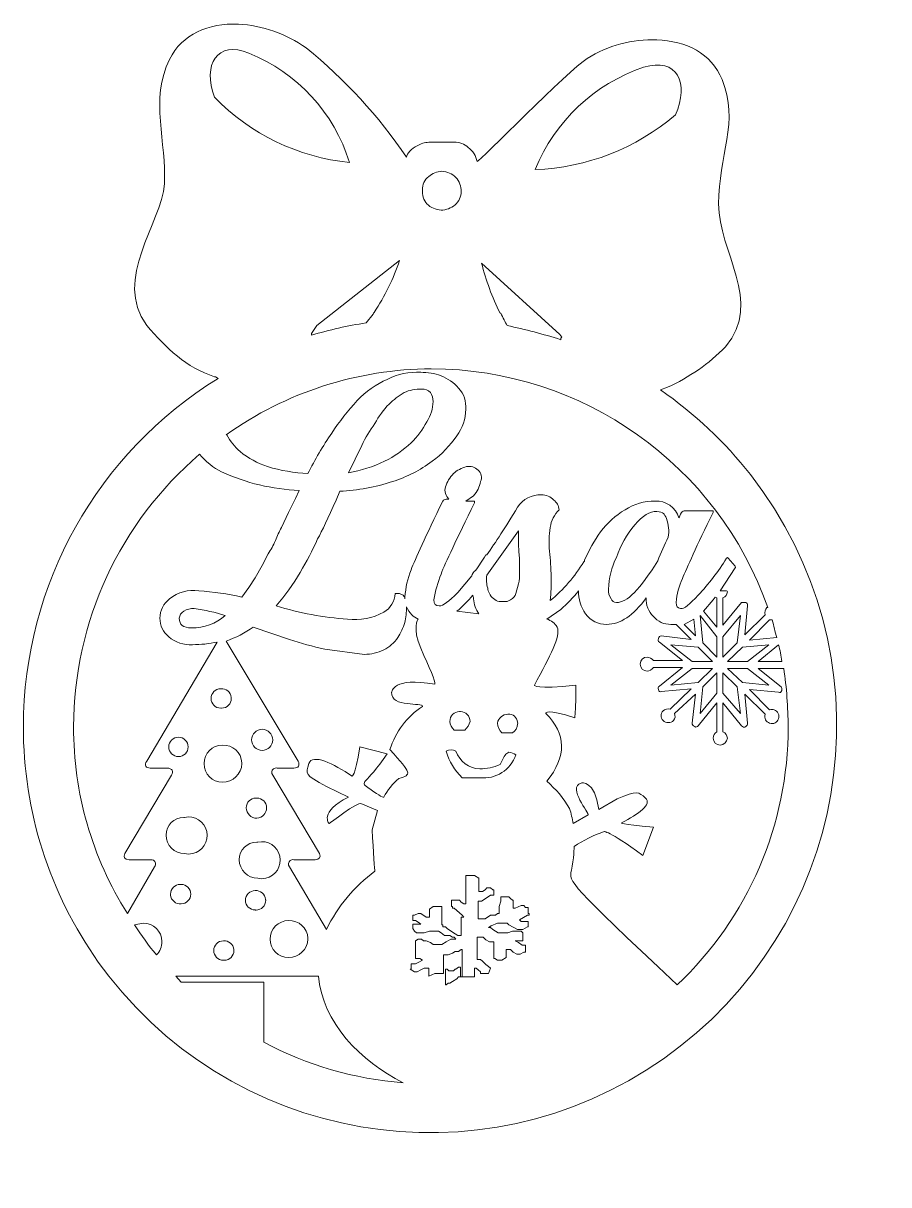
# Model space of a CAD drawing. Header units: millimetres. Extents: x 0 to 34.7, y -2 to 44.4.
import ezdxf

# ---------------------------------------------------------------- set-up
doc = ezdxf.new("R2010")
doc.units = ezdxf.units.MM
doc.header["$MEASUREMENT"] = 0
doc.layers.add('Layer 1', color=7, linetype='Continuous')

# ---------------------------------------------------------------- blocks, each defined once
blk = doc.blocks.new('block 4')
at = {"layer": 'Layer 1', "lineweight": 0}
for points in [[(27.764, 21.449), (27.764, 20.285), (27.234, 20.92), (27.622, 21.378), (27.693, 21.484), (27.764, 21.449)], [(26.846, 20.602), (26.917, 19.932), (26.458, 20.391), (26.458, 20.391), (26.846, 20.602)], [(27.199, 19.65), (27.093, 20.743), (27.764, 19.897), (27.764, 19.085), (27.199, 19.65)], [(28.011, 19.085), (28.011, 19.897), (28.716, 20.743), (28.575, 19.65), (28.011, 19.085)], [(27.023, 19.473), (27.587, 18.909), (26.776, 18.909), (25.929, 19.579), (27.023, 19.473)], [(28.187, 18.909), (28.787, 19.473), (29.845, 19.579), (28.998, 18.909), (28.187, 18.909)], [(27.587, 18.627), (27.023, 18.062), (25.929, 17.956), (26.776, 18.627), (27.587, 18.627)], [(28.187, 18.627), (28.998, 18.627), (29.845, 17.956), (28.787, 18.062), (28.187, 18.627)], [(27.199, 17.886), (27.764, 18.45), (27.764, 17.639), (27.093, 16.827), (27.199, 17.886)], [(28.716, 16.827), (28.011, 17.639), (28.011, 18.45), (28.575, 17.886), (28.716, 16.827)], [(20.249, 8.819), (20.249, 8.749), (20.179, 8.749), (19.861, 8.572), (19.861, 8.572), (19.932, 8.502), (20.214, 8.502), (20.214, 8.29), (20.179, 8.29), (20.002, 8.184), (19.791, 8.184), (19.438, 8.361), (19.367, 8.431), (18.979, 8.431), (18.732, 8.326), (18.627, 8.255), (18.697, 8.255), (18.803, 8.184), (18.909, 8.114), (19.015, 8.043), (19.403, 8.043), (19.579, 8.114), (19.932, 8.114), (20.002, 8.043), (20.002, 7.726), (19.685, 7.726), (19.826, 7.655), (19.967, 7.549), (20.108, 7.549), (20.108, 7.267), (20.038, 7.267), (19.897, 7.197), (19.756, 7.197), (19.614, 7.267), (19.509, 7.373), (19.332, 7.373), (19.332, 7.056), (19.332, 7.056), (19.156, 6.95), (18.979, 6.95), (18.874, 7.02), (18.838, 7.02), (18.838, 7.691), (18.662, 7.691), (18.521, 7.761), (18.415, 7.867), (18.168, 7.867), (18.168, 6.985), (18.309, 6.985), (18.38, 6.914), (18.521, 6.773), (18.627, 6.703), (18.697, 6.632), (18.697, 6.632), (18.627, 6.421), (18.309, 6.421), (18.309, 6.491), (18.203, 6.562), (18.133, 6.632), (18.062, 6.632), (18.062, 6.279), (17.498, 6.279), (17.498, 6.667), (17.427, 6.667), (17.321, 6.597), (17.286, 6.597), (17.216, 6.526), (17.039, 6.526), (16.969, 6.597), (16.898, 6.597), (16.898, 5.962), (16.933, 5.962), (17.004, 6.032), (17.074, 6.032), (17.18, 6.103), (17.357, 6.209), (17.427, 6.279), (17.568, 6.279), (17.568, 7.373), (17.533, 7.373), (17.427, 7.302), (17.286, 7.302), (17.18, 7.232), (17.004, 7.161), (16.827, 7.161), (16.827, 6.421), (16.475, 6.421), (16.228, 6.315), (16.228, 6.315), (16.228, 6.632), (16.051, 6.632), (15.91, 6.562), (15.769, 6.491), (15.663, 6.491), (15.487, 6.597), (15.522, 6.597), (15.522, 6.809), (15.699, 6.809), (15.84, 6.879), (15.981, 6.95), (15.981, 6.95), (15.875, 7.02), (15.699, 7.02), (15.699, 7.726), (15.804, 7.796), (15.946, 7.796), (16.016, 7.726), (16.122, 7.726), (16.298, 7.655), (16.404, 7.585), (16.757, 7.585), (16.933, 7.691), (17.11, 7.796), (17.321, 7.796), (17.251, 7.867), (17.18, 7.867), (17.074, 7.937), (16.863, 7.937), (16.722, 8.043), (16.616, 8.114), (16.263, 8.114), (16.051, 8.043), (15.734, 8.043), (15.663, 8.114), (15.593, 8.22), (15.593, 8.396), (15.91, 8.396), (15.804, 8.467), (15.699, 8.537), (15.593, 8.537), (15.593, 8.749), (15.663, 8.749), (15.804, 8.819), (15.91, 8.819), (16.122, 8.678), (16.263, 8.678), (16.263, 8.996), (16.263, 8.996), (16.404, 9.102), (16.757, 9.102), (16.757, 8.361), (16.792, 8.361), (16.792, 8.29), (16.898, 8.29), (16.969, 8.22), (17.18, 8.079), (17.286, 8.008), (17.392, 7.937), (17.533, 7.937), (17.533, 8.678), (17.639, 8.678), (17.568, 8.749), (17.251, 9.031), (17.18, 9.031), (17.18, 9.102), (17.145, 9.102), (17.145, 9.349), (17.462, 9.349), (17.533, 9.278), (17.639, 9.207), (17.709, 9.207), (17.709, 10.266), (17.709, 10.266), (17.709, 10.336), (18.062, 10.336), (18.239, 10.231), (18.239, 10.231), (18.239, 9.701), (18.38, 9.701), (18.486, 9.772), (18.556, 9.842), (18.697, 9.842), (18.803, 9.772), (18.838, 9.772), (18.838, 9.56), (18.697, 9.56), (18.45, 9.384), (18.344, 9.313), (18.203, 9.313), (18.203, 8.608), (18.486, 8.608), (18.697, 8.749), (18.909, 8.749), (18.979, 8.819), (19.05, 8.819), (19.05, 9.102), (19.121, 9.313), (19.121, 9.49), (19.438, 9.49), (19.509, 9.419), (19.579, 9.349), (19.614, 9.349), (19.614, 9.031), (19.685, 9.031), (19.932, 9.137), (20.038, 9.137), (20.108, 9.066), (20.214, 9.066), (20.214, 8.996), (20.214, 8.996), (20.214, 8.819), (20.249, 8.819)]]:
    blk.add_lwpolyline(points, dxfattribs=at)
for points, knots in [([(25.506, 29.774), (25.506, 29.774), (25.788, 29.88), (25.788, 29.88), (25.788, 29.88), (25.788, 29.88), (25.788, 29.88), (26.658, 30.272), (27.448, 30.822), (28.116, 31.503), (29.633, 33.302), (27.834, 35.313), (27.834, 37.218), (27.834, 39.123), (28.681, 40.534), (27.975, 42.192), (27.552, 43.251), (26.529, 43.744), (25.365, 43.78), (24.382, 43.82), (23.411, 43.562), (22.578, 43.039), (21.837, 42.58), (18.239, 38.911), (18.168, 38.911), (18.129, 39.138), (18.002, 39.341), (17.815, 39.476), (17.661, 39.616), (17.459, 39.692), (17.251, 39.687), (17.251, 39.687), (16.228, 39.687), (16.228, 39.687), (16.066, 39.679), (15.908, 39.63), (15.769, 39.546), (15.557, 39.441), (15.346, 39.229), (15.346, 39.088), (14.222, 40.731), (12.868, 42.205), (11.324, 43.462), (10.526, 44.028), (9.585, 44.358), (8.608, 44.415), (7.408, 44.45), (6.35, 44.027), (5.856, 43.004), (5.045, 41.416), (5.75, 39.652), (5.644, 38.029), (5.539, 36.407), (3.563, 34.255), (4.939, 32.35), (5.715, 31.468), (6.526, 30.656), (7.655, 30.304), (7.655, 30.304), (7.691, 30.304), (7.691, 30.304), (7.691, 30.304), (7.796, 30.233), (7.796, 30.233), (2.955, 27.257), (0.003, 21.982), (0, 16.298), (-0.007, 12.923), (1.042, 9.63), (2.999, 6.879), (2.999, 6.879), (3.422, 6.315), (3.422, 6.315), (8.964, -0.779), (19.206, -2.036), (26.299, 3.505), (33.393, 9.047), (34.651, 19.289), (29.109, 26.383), (28.088, 27.69), (26.872, 28.834), (25.506, 29.774)], [0, 0, 0, 0, 1, 1, 1, 2, 2, 2, 3, 3, 3, 4, 4, 4, 5, 5, 5, 6, 6, 6, 7, 7, 7, 8, 8, 8, 9, 9, 9, 10, 10, 10, 11, 11, 11, 12, 12, 12, 13, 13, 13, 14, 14, 14, 15, 15, 15, 16, 16, 16, 17, 17, 17, 18, 18, 18, 19, 19, 19, 20, 20, 20, 21, 21, 21, 22, 22, 22, 23, 23, 23, 24, 24, 24, 25, 25, 25, 26, 26, 26, 27, 27, 27, 27]), ([(7.655, 41.487), (7.161, 42.792), (7.761, 43.78), (9.031, 43.251), (10.965, 42.476), (12.444, 40.868), (13.053, 38.876), (11.003, 39.086), (9.093, 40.01), (7.655, 41.487)], [0, 0, 0, 0, 1, 1, 1, 2, 2, 2, 3, 3, 3, 3]), ([(24.836, 42.686), (26.176, 43.109), (26.67, 42.051), (26.106, 40.781), (24.537, 39.439), (22.56, 38.668), (20.496, 38.594), (21.275, 40.527), (22.86, 42.022), (24.836, 42.686)], [0, 0, 0, 0, 1, 1, 1, 2, 2, 2, 3, 3, 3, 3]), ([(16.228, 38.312), (16.371, 38.447), (16.56, 38.522), (16.757, 38.523), (16.969, 38.515), (17.171, 38.427), (17.321, 38.276), (17.462, 38.122), (17.538, 37.92), (17.533, 37.712), (17.527, 37.509), (17.437, 37.318), (17.286, 37.183), (17.129, 37.048), (16.929, 36.973), (16.722, 36.971), (16.511, 36.986), (16.311, 37.073), (16.157, 37.218), (16.026, 37.376), (15.963, 37.578), (15.981, 37.782), (15.972, 37.989), (16.064, 38.186), (16.228, 38.312)], [0, 0, 0, 0, 1, 1, 1, 2, 2, 2, 3, 3, 3, 4, 4, 4, 5, 5, 5, 6, 6, 6, 7, 7, 7, 8, 8, 8, 8]), ([(14.041, 32.879), (14.041, 32.879), (14.041, 32.879), (14.041, 32.879), (14.041, 32.844), (14.005, 32.844), (14.005, 32.808), (14.005, 32.808), (13.723, 32.456), (13.723, 32.456), (12.983, 32.345), (12.252, 32.18), (11.536, 31.962), (11.536, 31.962), (11.536, 32.032), (11.536, 32.032), (11.536, 32.032), (11.747, 32.35), (11.747, 32.35), (11.747, 32.35), (15.064, 34.96), (15.064, 34.96), (14.82, 34.223), (14.476, 33.522), (14.041, 32.879)], [0, 0, 0, 0, 1, 1, 1, 2, 2, 2, 3, 3, 3, 4, 4, 4, 5, 5, 5, 6, 6, 6, 7, 7, 7, 8, 8, 8, 8]), ([(21.484, 31.997), (21.484, 31.997), (21.555, 31.891), (21.555, 31.891), (21.529, 31.862), (21.516, 31.824), (21.519, 31.785), (20.812, 32.011), (20.094, 32.199), (19.367, 32.35), (19.297, 32.491), (19.191, 32.667), (19.121, 32.844), (19.121, 32.844), (19.085, 32.844), (19.085, 32.844), (18.769, 33.486), (18.521, 34.16), (18.344, 34.854), (18.344, 34.854), (21.484, 31.997), (21.484, 31.997)], [0, 0, 0, 0, 1, 1, 1, 2, 2, 2, 3, 3, 3, 4, 4, 4, 5, 5, 5, 6, 6, 6, 7, 7, 7, 7]), ([(16.334, 30.621), (22.396, 30.608), (27.794, 26.779), (29.81, 21.061), (29.81, 21.061), (29.774, 21.061), (29.774, 21.061), (29.701, 20.987), (29.673, 20.878), (29.704, 20.779), (29.704, 20.779), (28.893, 19.967), (28.893, 19.967), (28.893, 19.967), (28.998, 21.131), (28.998, 21.131), (28.998, 21.202), (28.963, 21.272), (28.928, 21.272), (28.928, 21.272), (28.751, 21.272), (28.751, 21.272), (28.751, 21.272), (28.011, 20.355), (28.011, 20.355), (28.011, 20.355), (28.011, 21.449), (28.011, 21.449), (28.112, 21.49), (28.181, 21.586), (28.187, 21.696), (28.187, 21.715), (28.171, 21.731), (28.152, 21.731), (28.152, 21.731), (27.905, 21.731), (27.905, 21.731), (27.905, 21.731), (28.504, 22.648), (28.504, 22.648), (28.54, 22.648), (28.504, 22.684), (28.504, 22.719), (28.504, 22.719), (28.222, 23.036), (28.222, 23.036), (28.187, 23.072), (28.187, 23.072), (28.152, 23.036), (27.822, 22.508), (27.444, 22.012), (27.023, 21.555), (26.67, 21.202), (26.458, 20.99), (26.317, 21.026), (26.176, 21.061), (26.141, 21.096), (26.141, 21.272), (26.164, 21.603), (26.247, 21.925), (26.388, 22.225), (26.564, 22.648), (26.952, 23.53), (27.622, 24.871), (27.622, 24.871), (27.622, 24.941), (27.622, 24.941), (27.622, 24.941), (26.494, 24.941), (26.494, 24.941), (26.438, 24.941), (26.386, 24.915), (26.352, 24.871), (26.282, 24.765), (26.282, 24.694), (26.247, 24.659), (26.119, 25.073), (25.727, 25.349), (25.294, 25.329), (24.868, 25.333), (24.451, 25.21), (24.095, 24.977), (23.71, 24.751), (23.374, 24.451), (23.107, 24.095), (22.861, 23.738), (22.649, 23.361), (22.472, 22.966), (22.472, 22.931), (22.472, 22.895), (22.437, 22.895), (22.08, 22.306), (21.627, 21.782), (21.096, 21.343), (21.127, 21.66), (21.139, 21.978), (21.131, 22.296), (21.128, 22.638), (21.104, 22.979), (21.061, 23.319), (21.036, 23.636), (21.048, 23.956), (21.096, 24.271), (21.131, 24.539), (21.255, 24.788), (21.449, 24.977), (21.443, 25.132), (21.365, 25.276), (21.237, 25.365), (21.107, 25.498), (20.929, 25.574), (20.743, 25.576), (20.361, 25.59), (20, 25.402), (19.791, 25.082), (19.297, 24.271), (18.909, 23.671), (18.556, 23.177), (18.556, 23.177), (18.521, 23.177), (18.521, 23.177), (18.38, 22.931), (18.239, 22.754), (18.097, 22.542), (18.023, 22.495), (17.972, 22.418), (17.956, 22.331), (17.956, 22.331), (17.392, 21.661), (17.392, 21.661), (17.039, 21.308), (16.792, 21.131), (16.651, 21.131), (16.51, 21.131), (16.439, 21.202), (16.439, 21.378), (16.494, 21.729), (16.588, 22.072), (16.722, 22.401), (16.898, 22.86), (17.357, 23.812), (18.062, 25.259), (18.062, 25.259), (18.062, 25.329), (18.062, 25.329), (18.062, 25.329), (17.709, 25.329), (17.709, 25.329), (17.709, 25.329), (18.027, 25.541), (18.027, 25.541), (18.168, 25.702), (18.266, 25.896), (18.309, 26.106), (18.381, 26.265), (18.338, 26.453), (18.203, 26.564), (18.085, 26.687), (17.912, 26.741), (17.745, 26.705), (17.549, 26.654), (17.368, 26.557), (17.216, 26.423), (17.072, 26.272), (16.964, 26.092), (16.898, 25.894), (16.849, 25.716), (16.903, 25.525), (17.039, 25.4), (17.039, 25.4), (16.933, 25.4), (16.933, 25.4), (16.878, 25.4), (16.826, 25.374), (16.792, 25.329), (16.11, 23.918), (15.687, 23.001), (15.522, 22.578), (15.388, 22.227), (15.305, 21.859), (15.275, 21.484), (15.275, 21.484), (15.275, 21.414), (15.275, 21.414), (15.275, 21.469), (15.249, 21.521), (15.205, 21.555), (15.205, 21.555), (15.064, 21.625), (15.064, 21.625), (15.064, 21.625), (14.887, 21.625), (14.887, 21.625), (14.876, 21.315), (14.701, 21.033), (14.429, 20.884), (13.991, 20.634), (13.482, 20.535), (12.982, 20.602), (12.013, 20.668), (11.054, 20.846), (10.125, 21.131), (10.483, 21.548), (10.802, 21.996), (11.077, 22.472), (11.338, 22.905), (11.574, 23.352), (11.783, 23.812), (11.959, 24.13), (12.206, 24.659), (12.524, 25.365), (12.524, 25.365), (12.665, 25.717), (12.665, 25.717), (13.384, 25.751), (14.096, 25.882), (14.781, 26.106), (15.351, 26.289), (15.887, 26.563), (16.369, 26.917), (16.751, 27.203), (17.084, 27.549), (17.357, 27.94), (17.583, 28.246), (17.707, 28.617), (17.709, 28.998), (17.74, 29.308), (17.637, 29.616), (17.427, 29.845), (17.235, 30.063), (16.993, 30.233), (16.722, 30.339), (16.462, 30.434), (16.187, 30.482), (15.91, 30.48), (15.446, 30.509), (14.983, 30.411), (14.57, 30.198), (14.118, 29.998), (13.71, 29.71), (13.37, 29.351), (12.993, 28.945), (12.651, 28.509), (12.347, 28.046), (11.992, 27.528), (11.673, 26.986), (11.395, 26.423), (10.845, 26.453), (10.3, 26.548), (9.772, 26.705), (9.375, 26.839), (9.004, 27.042), (8.678, 27.305), (8.46, 27.491), (8.28, 27.719), (8.149, 27.975), (8.149, 27.975), (8.114, 27.975), (8.114, 27.975), (10.516, 29.682), (13.387, 30.606), (16.334, 30.621)], [0, 0, 0, 0, 1, 1, 1, 2, 2, 2, 3, 3, 3, 4, 4, 4, 5, 5, 5, 6, 6, 6, 7, 7, 7, 8, 8, 8, 9, 9, 9, 10, 10, 10, 11, 11, 11, 12, 12, 12, 13, 13, 13, 14, 14, 14, 15, 15, 15, 16, 16, 16, 17, 17, 17, 18, 18, 18, 19, 19, 19, 20, 20, 20, 21, 21, 21, 22, 22, 22, 23, 23, 23, 24, 24, 24, 25, 25, 25, 26, 26, 26, 27, 27, 27, 28, 28, 28, 29, 29, 29, 30, 30, 30, 31, 31, 31, 32, 32, 32, 33, 33, 33, 34, 34, 34, 35, 35, 35, 36, 36, 36, 37, 37, 37, 38, 38, 38, 39, 39, 39, 40, 40, 40, 41, 41, 41, 42, 42, 42, 43, 43, 43, 44, 44, 44, 45, 45, 45, 46, 46, 46, 47, 47, 47, 48, 48, 48, 49, 49, 49, 50, 50, 50, 51, 51, 51, 52, 52, 52, 53, 53, 53, 54, 54, 54, 55, 55, 55, 56, 56, 56, 57, 57, 57, 58, 58, 58, 59, 59, 59, 60, 60, 60, 61, 61, 61, 62, 62, 62, 63, 63, 63, 64, 64, 64, 65, 65, 65, 66, 66, 66, 67, 67, 67, 68, 68, 68, 69, 69, 69, 70, 70, 70, 71, 71, 71, 72, 72, 72, 73, 73, 73, 74, 74, 74, 75, 75, 75, 76, 76, 76, 77, 77, 77, 78, 78, 78, 79, 79, 79, 80, 80, 80, 81, 81, 81, 82, 82, 82, 83, 83, 83, 84, 84, 84, 85, 85, 85, 86, 86, 86, 87, 87, 87, 87]), ([(13.017, 26.458), (13.017, 26.458), (13.547, 27.552), (13.547, 27.552), (13.697, 27.861), (13.874, 28.156), (14.076, 28.434), (14.229, 28.716), (14.419, 28.977), (14.64, 29.21), (14.825, 29.382), (15.026, 29.536), (15.24, 29.669), (15.462, 29.766), (15.703, 29.814), (15.946, 29.81), (16.079, 29.821), (16.21, 29.769), (16.298, 29.669), (16.37, 29.565), (16.407, 29.442), (16.404, 29.316), (16.395, 29.028), (16.31, 28.748), (16.157, 28.504), (15.992, 28.19), (15.778, 27.904), (15.522, 27.658), (15.206, 27.362), (14.85, 27.112), (14.464, 26.917), (14.004, 26.701), (13.518, 26.547), (13.017, 26.458)], [0, 0, 0, 0, 1, 1, 1, 2, 2, 2, 3, 3, 3, 4, 4, 4, 5, 5, 5, 6, 6, 6, 7, 7, 7, 8, 8, 8, 9, 9, 9, 10, 10, 10, 11, 11, 11, 11]), ([(2.011, 16.298), (2.019, 20.495), (3.862, 24.477), (7.056, 27.199), (7.296, 26.904), (7.597, 26.663), (7.937, 26.494), (8.915, 26.049), (9.969, 25.797), (11.042, 25.753), (11.042, 25.753), (10.901, 25.435), (10.901, 25.435), (10.901, 25.435), (10.619, 24.871), (10.619, 24.871), (10.619, 24.871), (10.336, 24.271), (10.336, 24.271), (10.242, 24.101), (10.159, 23.924), (10.089, 23.742), (10.005, 23.561), (9.911, 23.384), (9.807, 23.213), (9.807, 23.213), (9.56, 22.754), (9.56, 22.754), (9.56, 22.754), (9.278, 22.26), (9.278, 22.26), (9.278, 22.26), (9.031, 21.872), (9.031, 21.872), (9.031, 21.872), (8.749, 21.484), (8.749, 21.484), (8.181, 21.614), (7.602, 21.697), (7.02, 21.731), (6.605, 21.795), (6.182, 21.68), (5.856, 21.414), (5.614, 21.229), (5.471, 20.942), (5.468, 20.637), (5.462, 20.349), (5.593, 20.074), (5.821, 19.897), (6.083, 19.668), (6.426, 19.554), (6.773, 19.579), (7.105, 19.578), (7.437, 19.613), (7.761, 19.685), (7.761, 19.685), (4.939, 14.922), (4.939, 14.922), (4.833, 14.746), (4.904, 14.64), (5.08, 14.64), (5.08, 14.64), (5.75, 14.64), (5.75, 14.64), (5.962, 14.64), (6.032, 14.499), (5.927, 14.358), (5.927, 14.358), (4.057, 11.218), (4.057, 11.218), (3.986, 11.077), (4.057, 10.971), (4.233, 10.971), (4.233, 10.971), (5.08, 10.971), (5.08, 10.971), (5.175, 10.993), (5.269, 10.933), (5.291, 10.838), (5.302, 10.786), (5.29, 10.731), (5.256, 10.689), (5.256, 10.689), (4.163, 8.819), (4.163, 8.819), (2.75, 11.057), (2.003, 13.652), (2.011, 16.298)], [0, 0, 0, 0, 1, 1, 1, 2, 2, 2, 3, 3, 3, 4, 4, 4, 5, 5, 5, 6, 6, 6, 7, 7, 7, 8, 8, 8, 9, 9, 9, 10, 10, 10, 11, 11, 11, 12, 12, 12, 13, 13, 13, 14, 14, 14, 15, 15, 15, 16, 16, 16, 17, 17, 17, 18, 18, 18, 19, 19, 19, 20, 20, 20, 21, 21, 21, 22, 22, 22, 23, 23, 23, 24, 24, 24, 25, 25, 25, 26, 26, 26, 27, 27, 27, 28, 28, 28, 29, 29, 29, 29]), ([(25.823, 23.883), (25.666, 23.573), (25.525, 23.255), (25.4, 22.931), (24.694, 21.802), (24.165, 21.237), (23.742, 21.272), (23.648, 21.267), (23.562, 21.325), (23.53, 21.414), (23.454, 21.528), (23.417, 21.664), (23.424, 21.802), (23.445, 22.242), (23.553, 22.674), (23.742, 23.072), (23.911, 23.546), (24.162, 23.988), (24.483, 24.377), (24.8, 24.73), (25.082, 24.941), (25.365, 24.906), (25.647, 24.871), (25.647, 24.836), (25.753, 24.624), (25.836, 24.386), (25.86, 24.132), (25.823, 23.883)], [0, 0, 0, 0, 1, 1, 1, 2, 2, 2, 3, 3, 3, 4, 4, 4, 5, 5, 5, 6, 6, 6, 7, 7, 7, 8, 8, 8, 9, 9, 9, 9]), ([(18.556, 22.366), (18.556, 22.366), (19.826, 24.13), (19.826, 24.13), (19.826, 24.13), (19.826, 23.566), (19.826, 23.566), (19.826, 23.354), (19.861, 23.177), (19.861, 23.001), (19.861, 23.001), (19.861, 22.472), (19.861, 22.472), (19.869, 22.318), (19.857, 22.164), (19.826, 22.013), (19.826, 22.013), (19.72, 21.625), (19.72, 21.625), (19.682, 21.52), (19.607, 21.432), (19.509, 21.378), (19.509, 21.378), (19.367, 21.308), (19.367, 21.308), (19.367, 21.308), (19.05, 21.308), (19.05, 21.308), (18.878, 21.347), (18.735, 21.465), (18.662, 21.625), (18.662, 21.625), (18.662, 21.625), (18.662, 21.625), (18.623, 21.69), (18.598, 21.762), (18.591, 21.837), (18.545, 22.009), (18.533, 22.189), (18.556, 22.366)], [0, 0, 0, 0, 1, 1, 1, 2, 2, 2, 3, 3, 3, 4, 4, 4, 5, 5, 5, 6, 6, 6, 7, 7, 7, 8, 8, 8, 9, 9, 9, 10, 10, 10, 11, 11, 11, 12, 12, 12, 13, 13, 13, 13]), ([(18.027, 21.414), (18.034, 21.197), (18.108, 20.987), (18.239, 20.814), (18.239, 20.814), (17.357, 20.92), (17.357, 20.92), (17.586, 21.113), (17.798, 21.326), (17.992, 21.555), (17.992, 21.519), (18.027, 21.484), (18.027, 21.414)], [0, 0, 0, 0, 1, 1, 1, 2, 2, 2, 3, 3, 3, 4, 4, 4, 4]), ([(26.176, 5.962), (21.837, 10.054), (21.837, 10.089), (21.943, 10.548), (22.049, 11.007), (22.049, 11.501), (22.049, 11.501), (22.422, 11.749), (22.825, 11.95), (23.248, 12.1), (23.248, 12.1), (23.389, 12.171), (24.8, 11.148), (24.8, 11.148), (25.224, 12.277), (25.224, 12.277), (23.848, 12.382), (23.954, 12.453), (23.954, 12.453), (24.624, 12.806), (25.188, 13.194), (24.906, 13.441), (24.624, 13.688), (24.589, 13.758), (23.777, 13.406), (23.777, 13.406), (23.036, 12.982), (23.036, 12.982), (22.895, 14.182), (22.331, 14.041), (22.331, 14.041), (21.766, 13.864), (22.684, 12.806), (22.613, 12.771), (22.613, 12.771), (22.013, 12.418), (22.013, 12.418), (21.98, 12.621), (21.933, 12.821), (21.872, 13.017), (21.631, 13.432), (21.321, 13.802), (20.955, 14.111), (21.766, 15.099), (21.731, 16.016), (20.92, 16.827), (20.92, 16.827), (20.92, 17.039), (22.084, 16.651), (22.119, 17.286), (22.119, 17.286), (22.119, 17.956), (20.496, 17.78), (20.461, 17.956), (20.461, 17.956), (21.096, 19.156), (21.519, 19.897), (21.378, 20.285), (21.281, 20.439), (21.13, 20.552), (20.955, 20.602), (20.955, 20.602), (21.519, 20.99), (21.519, 20.99), (21.78, 21.212), (22.017, 21.46), (22.225, 21.731), (22.222, 21.404), (22.321, 21.083), (22.507, 20.814), (22.703, 20.543), (23.019, 20.385), (23.354, 20.391), (23.895, 20.391), (24.424, 20.743), (24.941, 21.449), (24.941, 21.449), (24.941, 21.449), (24.941, 21.449), (24.918, 21.172), (25.022, 20.899), (25.224, 20.708), (25.397, 20.499), (25.658, 20.382), (25.929, 20.391), (25.929, 20.391), (26.141, 20.391), (26.141, 20.391), (26.141, 20.391), (26.741, 19.791), (26.741, 19.791), (26.741, 19.791), (25.541, 19.932), (25.541, 19.932), (25.483, 19.932), (25.435, 19.885), (25.435, 19.826), (25.435, 19.826), (25.435, 19.826), (25.435, 19.826), (25.435, 19.826), (25.435, 19.826), (25.435, 19.826), (25.4, 19.756), (25.4, 19.72), (25.471, 19.685), (25.471, 19.685), (26.388, 18.944), (26.388, 18.944), (26.388, 18.944), (25.224, 18.944), (25.224, 18.944), (25.165, 19.024), (25.075, 19.075), (24.977, 19.085), (24.821, 19.085), (24.695, 18.959), (24.695, 18.803), (24.695, 18.647), (24.821, 18.521), (24.977, 18.521), (25.075, 18.531), (25.165, 18.582), (25.224, 18.662), (25.224, 18.662), (26.388, 18.662), (26.388, 18.662), (26.388, 18.662), (25.471, 17.921), (25.471, 17.921), (25.4, 17.886), (25.4, 17.851), (25.435, 17.78), (25.435, 17.78), (25.435, 17.78), (25.435, 17.78), (25.435, 17.709), (25.506, 17.674), (25.541, 17.709), (25.541, 17.709), (26.741, 17.815), (26.741, 17.815), (26.741, 17.815), (25.894, 17.004), (25.894, 17.004), (25.894, 17.004), (25.894, 17.004), (25.894, 17.004), (25.794, 17.027), (25.689, 17.001), (25.612, 16.933), (25.509, 16.824), (25.509, 16.654), (25.612, 16.545), (25.732, 16.437), (25.914, 16.437), (26.035, 16.545), (26.097, 16.626), (26.11, 16.734), (26.07, 16.827), (26.07, 16.827), (26.917, 17.604), (26.917, 17.604), (26.917, 17.604), (26.776, 16.439), (26.776, 16.439), (26.776, 16.369), (26.811, 16.334), (26.882, 16.298), (26.882, 16.298), (26.882, 16.298), (26.882, 16.298), (26.917, 16.263), (26.988, 16.298), (27.023, 16.334), (27.023, 16.334), (27.764, 17.251), (27.764, 17.251), (27.764, 17.251), (27.764, 16.087), (27.764, 16.087), (27.676, 16.036), (27.622, 15.941), (27.622, 15.84), (27.622, 15.684), (27.749, 15.557), (27.905, 15.557), (27.905, 15.557), (27.905, 15.557), (27.905, 15.557), (28.054, 15.573), (28.171, 15.691), (28.187, 15.84), (28.181, 15.949), (28.112, 16.046), (28.011, 16.087), (28.011, 16.087), (28.011, 17.251), (28.011, 17.251), (28.011, 17.251), (28.751, 16.334), (28.751, 16.334), (28.794, 16.281), (28.868, 16.266), (28.928, 16.298), (28.928, 16.298), (28.928, 16.298), (28.928, 16.298), (28.972, 16.332), (28.998, 16.384), (28.998, 16.439), (28.998, 16.439), (28.893, 17.604), (28.893, 17.604), (28.893, 17.604), (29.704, 16.792), (29.704, 16.792), (29.704, 16.792), (29.704, 16.792), (29.704, 16.792), (29.654, 16.645), (29.733, 16.484), (29.88, 16.434), (30.028, 16.384), (30.188, 16.463), (30.238, 16.611), (30.288, 16.758), (30.209, 16.918), (30.062, 16.969), (30.003, 16.989), (29.939, 16.989), (29.88, 16.969), (29.88, 16.969), (29.88, 16.969), (29.88, 16.969), (29.88, 16.969), (29.069, 17.78), (29.069, 17.78), (29.069, 17.78), (30.233, 17.674), (30.233, 17.674), (30.304, 17.639), (30.339, 17.674), (30.374, 17.745), (30.374, 17.745), (30.374, 17.745), (30.374, 17.745), (30.374, 17.815), (30.374, 17.851), (30.339, 17.886), (30.339, 17.886), (29.422, 18.627), (29.422, 18.627), (29.422, 18.627), (30.445, 18.627), (30.445, 18.627), (30.559, 17.856), (30.618, 17.078), (30.621, 16.298), (30.628, 12.387), (29.02, 8.647), (26.176, 5.962)], [0, 0, 0, 0, 1, 1, 1, 2, 2, 2, 3, 3, 3, 4, 4, 4, 5, 5, 5, 6, 6, 6, 7, 7, 7, 8, 8, 8, 9, 9, 9, 10, 10, 10, 11, 11, 11, 12, 12, 12, 13, 13, 13, 14, 14, 14, 15, 15, 15, 16, 16, 16, 17, 17, 17, 18, 18, 18, 19, 19, 19, 20, 20, 20, 21, 21, 21, 22, 22, 22, 23, 23, 23, 24, 24, 24, 25, 25, 25, 26, 26, 26, 27, 27, 27, 28, 28, 28, 29, 29, 29, 30, 30, 30, 31, 31, 31, 32, 32, 32, 33, 33, 33, 34, 34, 34, 35, 35, 35, 36, 36, 36, 37, 37, 37, 38, 38, 38, 39, 39, 39, 40, 40, 40, 41, 41, 41, 42, 42, 42, 43, 43, 43, 44, 44, 44, 45, 45, 45, 46, 46, 46, 47, 47, 47, 48, 48, 48, 49, 49, 49, 50, 50, 50, 51, 51, 51, 52, 52, 52, 53, 53, 53, 54, 54, 54, 55, 55, 55, 56, 56, 56, 57, 57, 57, 58, 58, 58, 59, 59, 59, 60, 60, 60, 61, 61, 61, 62, 62, 62, 63, 63, 63, 64, 64, 64, 65, 65, 65, 66, 66, 66, 67, 67, 67, 68, 68, 68, 69, 69, 69, 70, 70, 70, 71, 71, 71, 72, 72, 72, 73, 73, 73, 74, 74, 74, 75, 75, 75, 76, 76, 76, 77, 77, 77, 78, 78, 78, 79, 79, 79, 80, 80, 80, 81, 81, 81, 82, 82, 82, 83, 83, 83, 84, 84, 84, 85, 85, 85, 86, 86, 86, 87, 87, 87, 87]), ([(6.738, 20.249), (6.385, 20.249), (6.244, 20.391), (6.244, 20.637), (6.252, 20.755), (6.318, 20.861), (6.421, 20.92), (6.548, 20.997), (6.695, 21.034), (6.844, 21.026), (7.263, 20.969), (7.676, 20.875), (8.079, 20.743), (7.706, 20.423), (7.23, 20.248), (6.738, 20.249)], [0, 0, 0, 0, 1, 1, 1, 2, 2, 2, 3, 3, 3, 4, 4, 4, 5, 5, 5, 5]), ([(13.476, 15.487), (13.264, 14.252), (13.159, 14.323), (13.159, 14.323), (12.418, 14.817), (11.571, 15.24), (11.43, 14.817), (11.289, 14.393), (11.254, 14.393), (12.136, 13.899), (12.136, 13.899), (13.017, 13.476), (13.017, 13.476), (11.818, 12.876), (12.241, 12.418), (12.241, 12.418), (12.241, 12.418), (13.406, 13.3), (13.511, 13.229), (13.511, 13.229), (14.182, 12.947), (14.182, 12.947), (14.182, 12.947), (13.97, 12.171), (13.97, 12.171), (14.005, 11.289), (14.076, 10.513), (14.076, 10.513), (13.25, 9.906), (12.584, 9.107), (12.136, 8.184), (12.136, 8.184), (10.654, 10.689), (10.654, 10.689), (10.593, 10.765), (10.605, 10.876), (10.682, 10.937), (10.723, 10.97), (10.778, 10.983), (10.83, 10.971), (10.83, 10.971), (11.677, 10.971), (11.677, 10.971), (11.853, 10.971), (11.924, 11.077), (11.853, 11.218), (11.853, 11.218), (9.984, 14.358), (9.984, 14.358), (9.923, 14.434), (9.935, 14.545), (10.011, 14.606), (10.053, 14.639), (10.108, 14.652), (10.16, 14.64), (10.16, 14.64), (10.83, 14.64), (10.83, 14.64), (11.007, 14.64), (11.077, 14.746), (11.007, 14.922), (11.007, 14.922), (8.114, 19.72), (8.114, 19.72), (8.114, 19.72), (8.114, 19.72), (8.114, 19.72), (8.502, 19.858), (8.87, 20.048), (9.207, 20.285), (9.207, 20.285), (10.654, 19.791), (10.654, 19.791), (11.116, 19.634), (11.588, 19.505), (12.065, 19.403), (12.065, 19.403), (13.653, 19.191), (13.653, 19.191), (13.921, 19.191), (14.186, 19.251), (14.429, 19.367), (14.654, 19.484), (14.848, 19.653), (14.993, 19.861), (15.108, 20.051), (15.203, 20.252), (15.275, 20.461), (15.316, 20.67), (15.34, 20.883), (15.346, 21.096), (15.346, 21.096), (15.346, 21.096), (15.346, 21.096), (15.391, 20.976), (15.464, 20.867), (15.557, 20.779), (15.624, 20.701), (15.709, 20.64), (15.804, 20.602), (15.804, 20.602), (15.804, 20.602), (15.804, 20.602), (15.804, 20.602), (15.557, 20.249), (15.91, 19.438), (16.263, 18.627), (16.51, 18.133), (16.475, 17.992), (14.781, 18.309), (14.746, 17.674), (14.746, 17.674), (14.711, 17.039), (16.016, 17.286), (15.981, 17.11), (15.361, 16.7), (14.9, 16.09), (14.676, 15.381), (15.557, 14.393), (15.557, 14.393), (15.028, 14.217), (14.783, 14.01), (14.58, 13.759), (14.429, 13.476), (14.393, 13.441), (14.146, 13.617), (13.794, 13.864), (13.441, 14.111), (13.688, 13.935), (14.57, 15.205), (14.57, 15.205), (13.476, 15.487), (13.476, 15.487)], [0, 0, 0, 0, 1, 1, 1, 2, 2, 2, 3, 3, 3, 4, 4, 4, 5, 5, 5, 6, 6, 6, 7, 7, 7, 8, 8, 8, 9, 9, 9, 10, 10, 10, 11, 11, 11, 12, 12, 12, 13, 13, 13, 14, 14, 14, 15, 15, 15, 16, 16, 16, 17, 17, 17, 18, 18, 18, 19, 19, 19, 20, 20, 20, 21, 21, 21, 22, 22, 22, 23, 23, 23, 24, 24, 24, 25, 25, 25, 26, 26, 26, 27, 27, 27, 28, 28, 28, 29, 29, 29, 30, 30, 30, 31, 31, 31, 32, 32, 32, 33, 33, 33, 34, 34, 34, 35, 35, 35, 36, 36, 36, 37, 37, 37, 38, 38, 38, 39, 39, 39, 40, 40, 40, 41, 41, 41, 42, 42, 42, 43, 43, 43, 44, 44, 44, 44]), ([(29.88, 20.567), (29.88, 20.567), (29.986, 20.567), (29.986, 20.567), (30.057, 20.32), (30.092, 20.108), (30.162, 19.861), (30.162, 19.861), (29.069, 19.756), (29.069, 19.756), (29.069, 19.756), (29.88, 20.567), (29.88, 20.567)], [0, 0, 0, 0, 1, 1, 1, 2, 2, 2, 3, 3, 3, 4, 4, 4, 4]), ([(30.233, 19.579), (30.293, 19.359), (30.341, 19.135), (30.374, 18.909), (30.374, 18.909), (29.422, 18.909), (29.422, 18.909), (29.422, 18.909), (30.233, 19.579), (30.233, 19.579)], [0, 0, 0, 0, 1, 1, 1, 2, 2, 2, 3, 3, 3, 3]), ([(8.326, 17.427), (8.326, 17.213), (8.153, 17.038), (7.939, 17.038), (7.927, 17.038), (7.914, 17.038), (7.902, 17.039), (7.688, 17.04), (7.514, 17.214), (7.515, 17.428), (7.515, 17.642), (7.688, 17.815), (7.902, 17.815), (8.116, 17.835), (8.304, 17.678), (8.324, 17.464), (8.325, 17.452), (8.326, 17.44), (8.326, 17.427)], [0, 0, 0, 0, 1, 1, 1, 2, 2, 2, 3, 3, 3, 4, 4, 4, 5, 5, 5, 6, 6, 6, 6]), ([(17.498, 16.898), (17.712, 16.898), (17.886, 16.724), (17.886, 16.51), (17.856, 16.372), (17.782, 16.248), (17.674, 16.157), (17.674, 16.157), (17.251, 16.157), (17.251, 16.157), (17.149, 16.248), (17.086, 16.374), (17.074, 16.51), (17.074, 16.724), (17.247, 16.899), (17.461, 16.9), (17.473, 16.9), (17.486, 16.899), (17.498, 16.898)], [0, 0, 0, 0, 1, 1, 1, 2, 2, 2, 3, 3, 3, 4, 4, 4, 5, 5, 5, 6, 6, 6, 6]), ([(19.579, 16.051), (19.579, 16.051), (19.156, 16.051), (19.156, 16.051), (19.052, 16.155), (18.989, 16.293), (18.979, 16.439), (19.014, 16.645), (19.194, 16.795), (19.403, 16.792), (19.597, 16.813), (19.77, 16.672), (19.791, 16.479), (19.793, 16.454), (19.793, 16.429), (19.791, 16.404), (19.78, 16.26), (19.701, 16.129), (19.579, 16.051)], [0, 0, 0, 0, 1, 1, 1, 2, 2, 2, 3, 3, 3, 4, 4, 4, 5, 5, 5, 6, 6, 6, 6]), ([(6.209, 15.099), (5.995, 15.099), (5.821, 15.273), (5.821, 15.488), (5.822, 15.701), (5.995, 15.875), (6.209, 15.875), (6.423, 15.875), (6.597, 15.702), (6.598, 15.488), (6.598, 15.273), (6.425, 15.099), (6.21, 15.099), (6.21, 15.099), (6.209, 15.099), (6.209, 15.099)], [0, 0, 0, 0, 1, 1, 1, 2, 2, 2, 3, 3, 3, 4, 4, 4, 5, 5, 5, 5]), ([(9.137, 15.769), (9.137, 16.003), (9.326, 16.193), (9.56, 16.193), (9.794, 16.193), (9.983, 16.003), (9.984, 15.77), (9.984, 15.769), (9.984, 15.769), (9.984, 15.769), (9.983, 15.535), (9.794, 15.346), (9.56, 15.346), (9.326, 15.346), (9.137, 15.536), (9.137, 15.769)], [0, 0, 0, 0, 1, 1, 1, 2, 2, 2, 3, 3, 3, 4, 4, 4, 5, 5, 5, 5]), ([(7.973, 14.076), (7.564, 14.076), (7.232, 14.408), (7.232, 14.817), (7.232, 15.226), (7.564, 15.557), (7.973, 15.557), (8.381, 15.577), (8.729, 15.261), (8.748, 14.853), (8.749, 14.841), (8.749, 14.829), (8.749, 14.817), (8.73, 14.402), (8.388, 14.075), (7.973, 14.076)], [0, 0, 0, 0, 1, 1, 1, 2, 2, 2, 3, 3, 3, 4, 4, 4, 5, 5, 5, 5]), ([(17.321, 15.311), (17.465, 14.903), (17.842, 14.624), (18.274, 14.605), (18.553, 14.61), (18.829, 14.67), (19.085, 14.781), (19.297, 15.205), (19.297, 15.205), (19.438, 15.275), (19.54, 15.266), (19.638, 15.23), (19.72, 15.169), (19.51, 14.564), (18.911, 14.184), (18.274, 14.252), (18.274, 14.252), (17.568, 14.252), (17.568, 14.252), (17.267, 14.543), (17.048, 14.908), (16.933, 15.311), (17.048, 15.399), (17.207, 15.399), (17.321, 15.311)], [0, 0, 0, 0, 1, 1, 1, 2, 2, 2, 3, 3, 3, 4, 4, 4, 5, 5, 5, 6, 6, 6, 7, 7, 7, 8, 8, 8, 8]), ([(9.349, 13.441), (9.563, 13.441), (9.737, 13.267), (9.737, 13.053), (9.737, 12.832), (9.569, 12.648), (9.349, 12.629), (9.115, 12.629), (8.925, 12.819), (8.925, 13.053), (8.924, 13.267), (9.097, 13.442), (9.312, 13.442), (9.324, 13.442), (9.336, 13.442), (9.349, 13.441)], [0, 0, 0, 0, 1, 1, 1, 2, 2, 2, 3, 3, 3, 4, 4, 4, 5, 5, 5, 5]), ([(6.456, 11.218), (6.047, 11.218), (5.715, 11.55), (5.715, 11.959), (5.715, 12.349), (6.03, 12.665), (6.42, 12.666), (6.432, 12.666), (6.444, 12.665), (6.456, 12.665), (6.855, 12.753), (7.251, 12.502), (7.34, 12.102), (7.428, 11.703), (7.177, 11.307), (6.777, 11.218), (6.671, 11.195), (6.562, 11.195), (6.456, 11.218)], [0, 0, 0, 0, 1, 1, 1, 2, 2, 2, 3, 3, 3, 4, 4, 4, 5, 5, 5, 6, 6, 6, 6]), ([(9.384, 10.231), (8.975, 10.231), (8.643, 10.562), (8.643, 10.971), (8.643, 11.361), (8.958, 11.677), (9.348, 11.678), (9.36, 11.678), (9.372, 11.678), (9.384, 11.677), (9.783, 11.766), (10.179, 11.514), (10.268, 11.114), (10.357, 10.715), (10.105, 10.319), (9.705, 10.231), (9.599, 10.207), (9.49, 10.207), (9.384, 10.231)], [0, 0, 0, 0, 1, 1, 1, 2, 2, 2, 3, 3, 3, 4, 4, 4, 5, 5, 5, 6, 6, 6, 6]), ([(5.891, 9.596), (5.891, 9.81), (6.064, 9.984), (6.278, 9.985), (6.29, 9.985), (6.302, 9.985), (6.315, 9.984), (6.529, 9.983), (6.702, 9.809), (6.702, 9.595), (6.702, 9.381), (6.529, 9.208), (6.315, 9.207), (6.101, 9.188), (5.912, 9.345), (5.893, 9.559), (5.892, 9.571), (5.891, 9.583), (5.891, 9.596)], [0, 0, 0, 0, 1, 1, 1, 2, 2, 2, 3, 3, 3, 4, 4, 4, 5, 5, 5, 6, 6, 6, 6]), ([(9.701, 9.349), (9.702, 9.134), (9.529, 8.96), (9.315, 8.959), (9.303, 8.959), (9.29, 8.959), (9.278, 8.961), (9.064, 8.961), (8.89, 9.135), (8.891, 9.349), (8.891, 9.563), (9.064, 9.736), (9.278, 9.737), (9.491, 9.756), (9.68, 9.599), (9.7, 9.385), (9.701, 9.373), (9.701, 9.361), (9.701, 9.349)], [0, 0, 0, 0, 1, 1, 1, 2, 2, 2, 3, 3, 3, 4, 4, 4, 5, 5, 5, 6, 6, 6, 6]), ([(4.445, 8.361), (4.445, 8.361), (4.798, 8.431), (4.798, 8.431), (5.207, 8.437), (5.543, 8.111), (5.549, 7.701), (5.552, 7.499), (5.472, 7.303), (5.327, 7.161), (5.009, 7.549), (4.727, 7.937), (4.445, 8.361)], [0, 0, 0, 0, 1, 1, 1, 2, 2, 2, 3, 3, 3, 4, 4, 4, 4]), ([(10.619, 8.537), (11.027, 8.557), (11.374, 8.241), (11.394, 7.832), (11.394, 7.82), (11.395, 7.808), (11.395, 7.796), (11.376, 7.382), (11.034, 7.055), (10.619, 7.056), (10.209, 7.056), (9.878, 7.387), (9.878, 7.796), (9.878, 8.206), (10.209, 8.537), (10.619, 8.537), (10.619, 8.537), (10.619, 8.537), (10.619, 8.537)], [0, 0, 0, 0, 1, 1, 1, 2, 2, 2, 3, 3, 3, 4, 4, 4, 5, 5, 5, 6, 6, 6, 6]), ([(8.431, 7.338), (8.432, 7.123), (8.259, 6.949), (8.045, 6.948), (8.033, 6.948), (8.02, 6.949), (8.008, 6.95), (7.794, 6.95), (7.62, 7.124), (7.621, 7.338), (7.621, 7.552), (7.794, 7.725), (8.008, 7.726), (8.221, 7.745), (8.41, 7.588), (8.43, 7.375), (8.431, 7.362), (8.431, 7.35), (8.431, 7.338)], [0, 0, 0, 0, 1, 1, 1, 2, 2, 2, 3, 3, 3, 4, 4, 4, 5, 5, 5, 6, 6, 6, 6]), ([(9.631, 3.669), (9.631, 3.669), (9.631, 6.068), (9.631, 6.068), (9.631, 6.068), (6.315, 6.068), (6.315, 6.068), (6.315, 6.068), (6.103, 6.315), (6.103, 6.315), (6.103, 6.315), (11.818, 6.315), (11.818, 6.315), (11.959, 4.48), (13.511, 2.893), (15.205, 2.046), (13.255, 2.197), (11.357, 2.749), (9.631, 3.669)], [0, 0, 0, 0, 1, 1, 1, 2, 2, 2, 3, 3, 3, 4, 4, 4, 5, 5, 5, 6, 6, 6, 6])]:
    blk.add_open_spline(points, degree=3, knots=knots, dxfattribs=at)
blk = doc.blocks.new('block 3')
at = {"layer": 'Layer 1'}
blk.add_blockref('block 4', (0, 0), dxfattribs=at)

msp = doc.modelspace()

# ---------------------------------------------------------------- block references
at = {"layer": 'Layer 1'}
msp.add_blockref('block 3', (0, 0), dxfattribs=at)

doc.saveas('drawing.dxf')
